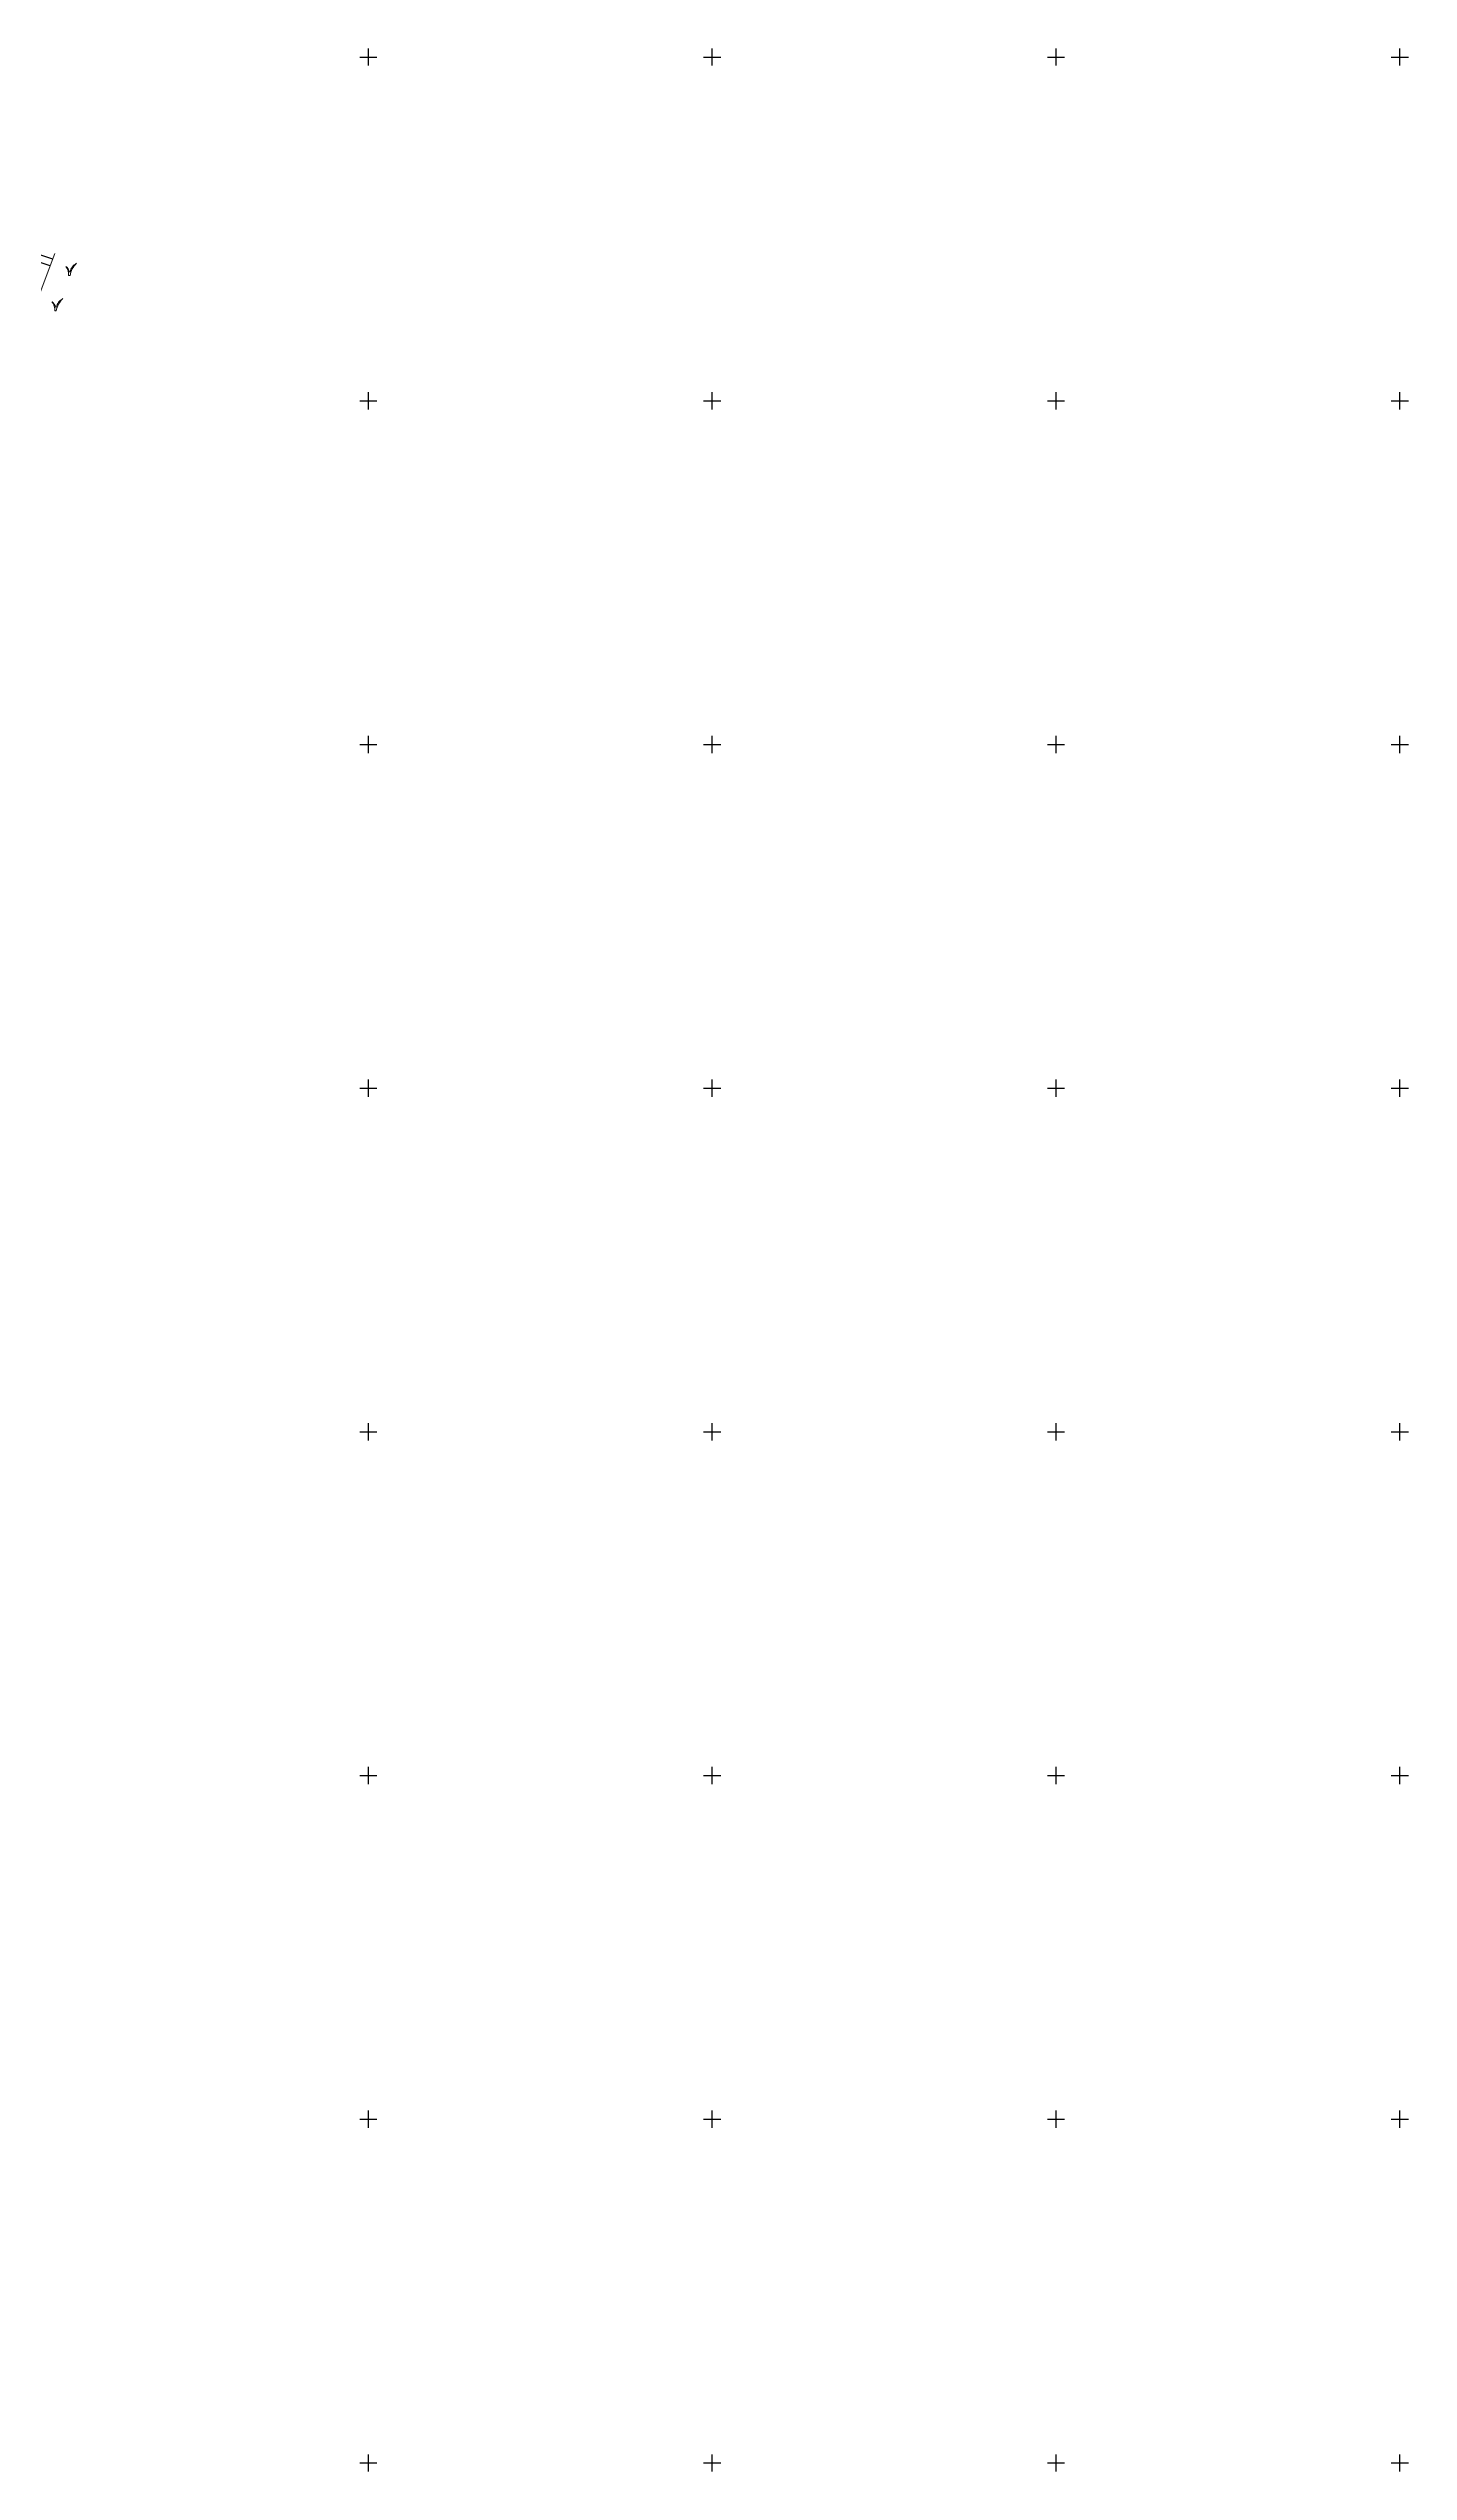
# Model space of a CAD drawing. Header units: metres. Extents: x 585499 to 586851, y 1565849 to 1566901.
# Drawn here: x 586653.5 to 586851.2, y 1566248.8 to 1566601.2 of the extents above; entities that cross this region are included whole.
import ezdxf

# ---------------------------------------------------------------- set-up
doc = ezdxf.new("R2010")
doc.units = ezdxf.units.M
for name, color, linetype, lineweight in [('Ghi chu', 2, 'Continuous', 5), ('ThucVat', 90, 'Continuous', 0), ('thuy van', 111, 'Continuous', 0)]:
    doc.layers.add(name, color=color, linetype=linetype, lineweight=lineweight)
doc.layers.add('K_HUNG', color=7, linetype='Continuous')
doc.layers.add('taluy', color=15, linetype='Continuous')

# ---------------------------------------------------------------- blocks, each defined once
blk = doc.blocks.new('tre')
at = {"layer": 'Ghi chu', "color": 8}
blk.add_line((-0.5, 2.2), (0, 2.2), dxfattribs=at)
at = {"layer": 'Ghi chu'}
blk.add_line((-0.8, 0), (0, 0), dxfattribs=at)
at = {"layer": 'Ghi chu', "color": 8}
for centre, major_axis, start_param, end_param in [((-4.8, 1.6), (3.08, 3.08), 5.627469, 6.498728), ((-7.9, 0.7), (-5.02, 5.02), 3.830367, 4.628632), ((7.6, 0.3), (-5.53, 5.53), -0.284539, 0.544452), ((12.6, -2.1), (-9.02, 9.02), -0.027251, 0.620222)]:
    blk.add_ellipse(centre, major_axis=major_axis, ratio=1, start_param=start_param, end_param=end_param, dxfattribs=at)

msp = doc.modelspace()

# ---------------------------------------------------------------- linework, layer by layer
at = {"layer": 'K_HUNG', "color": 8}
for p, q in [((586698.75, 1566600), (586701.25, 1566600)), ((586700, 1566598.75), (586700, 1566601.25)), ((586748.75, 1566600), (586751.25, 1566600)), ((586750, 1566598.75), (586750, 1566601.25)), ((586798.75, 1566600), (586801.25, 1566600)), ((586800, 1566598.75), (586800, 1566601.25)), ((586848.75, 1566600), (586851.25, 1566600)), ((586850, 1566598.75), (586850, 1566601.25)), ((586698.75, 1566550), (586701.25, 1566550)), ((586700, 1566548.75), (586700, 1566551.25)), ((586748.75, 1566550), (586751.25, 1566550)), ((586750, 1566548.75), (586750, 1566551.25)), ((586798.75, 1566550), (586801.25, 1566550)), ((586800, 1566548.75), (586800, 1566551.25)), ((586848.75, 1566550), (586851.25, 1566550)), ((586850, 1566548.75), (586850, 1566551.25)), ((586698.75, 1566500), (586701.25, 1566500)), ((586700, 1566498.75), (586700, 1566501.25)), ((586748.75, 1566500), (586751.25, 1566500)), ((586750, 1566498.75), (586750, 1566501.25)), ((586798.75, 1566500), (586801.25, 1566500)), ((586800, 1566498.75), (586800, 1566501.25)), ((586848.75, 1566500), (586851.25, 1566500)), ((586850, 1566498.75), (586850, 1566501.25)), ((586700, 1566448.75), (586700, 1566451.25)), ((586750, 1566448.75), (586750, 1566451.25)), ((586800, 1566448.75), (586800, 1566451.25)), ((586850, 1566448.75), (586850, 1566451.25)), ((586698.75, 1566450), (586701.25, 1566450)), ((586748.75, 1566450), (586751.25, 1566450)), ((586798.75, 1566450), (586801.25, 1566450)), ((586848.75, 1566450), (586851.25, 1566450)), ((586700, 1566398.75), (586700, 1566401.25)), ((586750, 1566398.75), (586750, 1566401.25)), ((586800, 1566398.75), (586800, 1566401.25)), ((586850, 1566398.75), (586850, 1566401.25)), ((586698.75, 1566400), (586701.25, 1566400)), ((586748.75, 1566400), (586751.25, 1566400)), ((586798.75, 1566400), (586801.25, 1566400)), ((586848.75, 1566400), (586851.25, 1566400)), ((586698.75, 1566350), (586701.25, 1566350)), ((586700, 1566348.75), (586700, 1566351.25)), ((586748.75, 1566350), (586751.25, 1566350)), ((586750, 1566348.75), (586750, 1566351.25)), ((586798.75, 1566350), (586801.25, 1566350)), ((586800, 1566348.75), (586800, 1566351.25)), ((586848.75, 1566350), (586851.25, 1566350)), ((586850, 1566348.75), (586850, 1566351.25)), ((586698.75, 1566300), (586701.25, 1566300)), ((586700, 1566298.75), (586700, 1566301.25)), ((586748.75, 1566300), (586751.25, 1566300)), ((586750, 1566298.75), (586750, 1566301.25)), ((586798.75, 1566300), (586801.25, 1566300)), ((586800, 1566298.75), (586800, 1566301.25)), ((586848.75, 1566300), (586851.25, 1566300)), ((586850, 1566298.75), (586850, 1566301.25)), ((586698.75, 1566250), (586701.25, 1566250)), ((586700, 1566248.75), (586700, 1566251.25)), ((586748.75, 1566250), (586751.25, 1566250)), ((586750, 1566248.75), (586750, 1566251.25)), ((586798.75, 1566250), (586801.25, 1566250)), ((586800, 1566248.75), (586800, 1566251.25)), ((586848.75, 1566250), (586851.25, 1566250)), ((586850, 1566248.75), (586850, 1566251.25))]:
    msp.add_line(p, q, dxfattribs=at)
at = {"layer": 'taluy', "color": 8}
for p, q in [((586654.1, 1566570.58), (586647.2, 1566572.92)), ((586653.75, 1566569.64), (586650.31, 1566570.81))]:
    msp.add_line(p, q, dxfattribs=at)
at = {"layer": 'thuy van', "color": 8, "elevation": 14.25}
msp.add_lwpolyline([(586648.34, 1566555.28), (586654.42, 1566571.44)], dxfattribs=at)

# ---------------------------------------------------------------- block references
at = {"layer": 'ThucVat', "color": 8, "xscale": 0.25, "yscale": 0.25, "zscale": 0.25}
for p in [(586656.62, 1566568.21), (586654.62, 1566563.07)]:
    msp.add_blockref('tre', p, dxfattribs=at)

doc.saveas('drawing.dxf')
